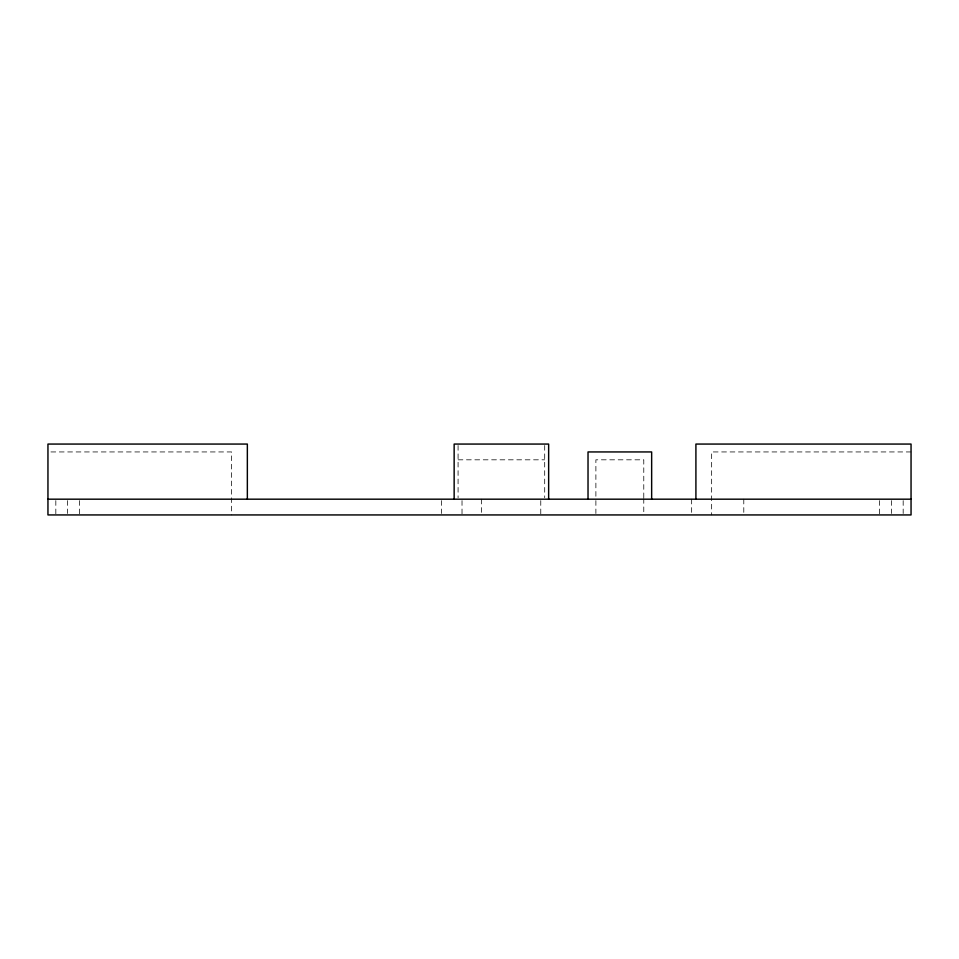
<?xml version="1.0" encoding="UTF-8"?>
<svg xmlns="http://www.w3.org/2000/svg" width="959" height="959" viewBox="0 0 959 959"><rect width="100%" height="100%" fill="white"/><g stroke="black" fill="none" stroke-linecap="round" stroke-linejoin="round"><path stroke-width="0.72" stroke-dasharray="4.79 3.6" d="M50.935 451.941L231.598 451.941L231.598 514.935M911.05 451.941L711.65 451.941L711.65 514.935M458.078 459.817L544.7 459.817M903.174 500.622L903.174 513.509M891.367 500.622L891.367 513.509M879.547 500.622L879.547 514.935M743.788 499.183L743.788 513.509M691.655 499.183L691.655 513.509M643.777 497.733L643.777 459.817L595.887 459.817L595.887 497.733M643.777 498.548L643.777 514.935M595.887 500.622L595.887 513.509M544.7 445.491L544.7 497.733M540.768 500.622L540.768 514.935M481.466 499.183L481.466 513.509M462.022 500.622L462.022 514.935M458.078 445.491L458.078 497.733M441.464 500.622L441.464 513.509M79.453 500.622L79.453 514.935M67.633 500.622L67.633 513.509M55.826 500.622L55.826 514.935"/><path stroke-width="1.44" d="M47.95 499.183L911.05 499.183M695.91 499.183L695.91 444.065L911.05 444.065L911.05 514.935L47.95 514.935L47.95 444.065L247.35 444.065L247.35 499.183M651.652 499.183L651.652 451.941L588.023 451.941L588.023 499.183M548.644 499.183L548.644 444.065L454.146 444.065L454.146 499.183"/></g></svg>
